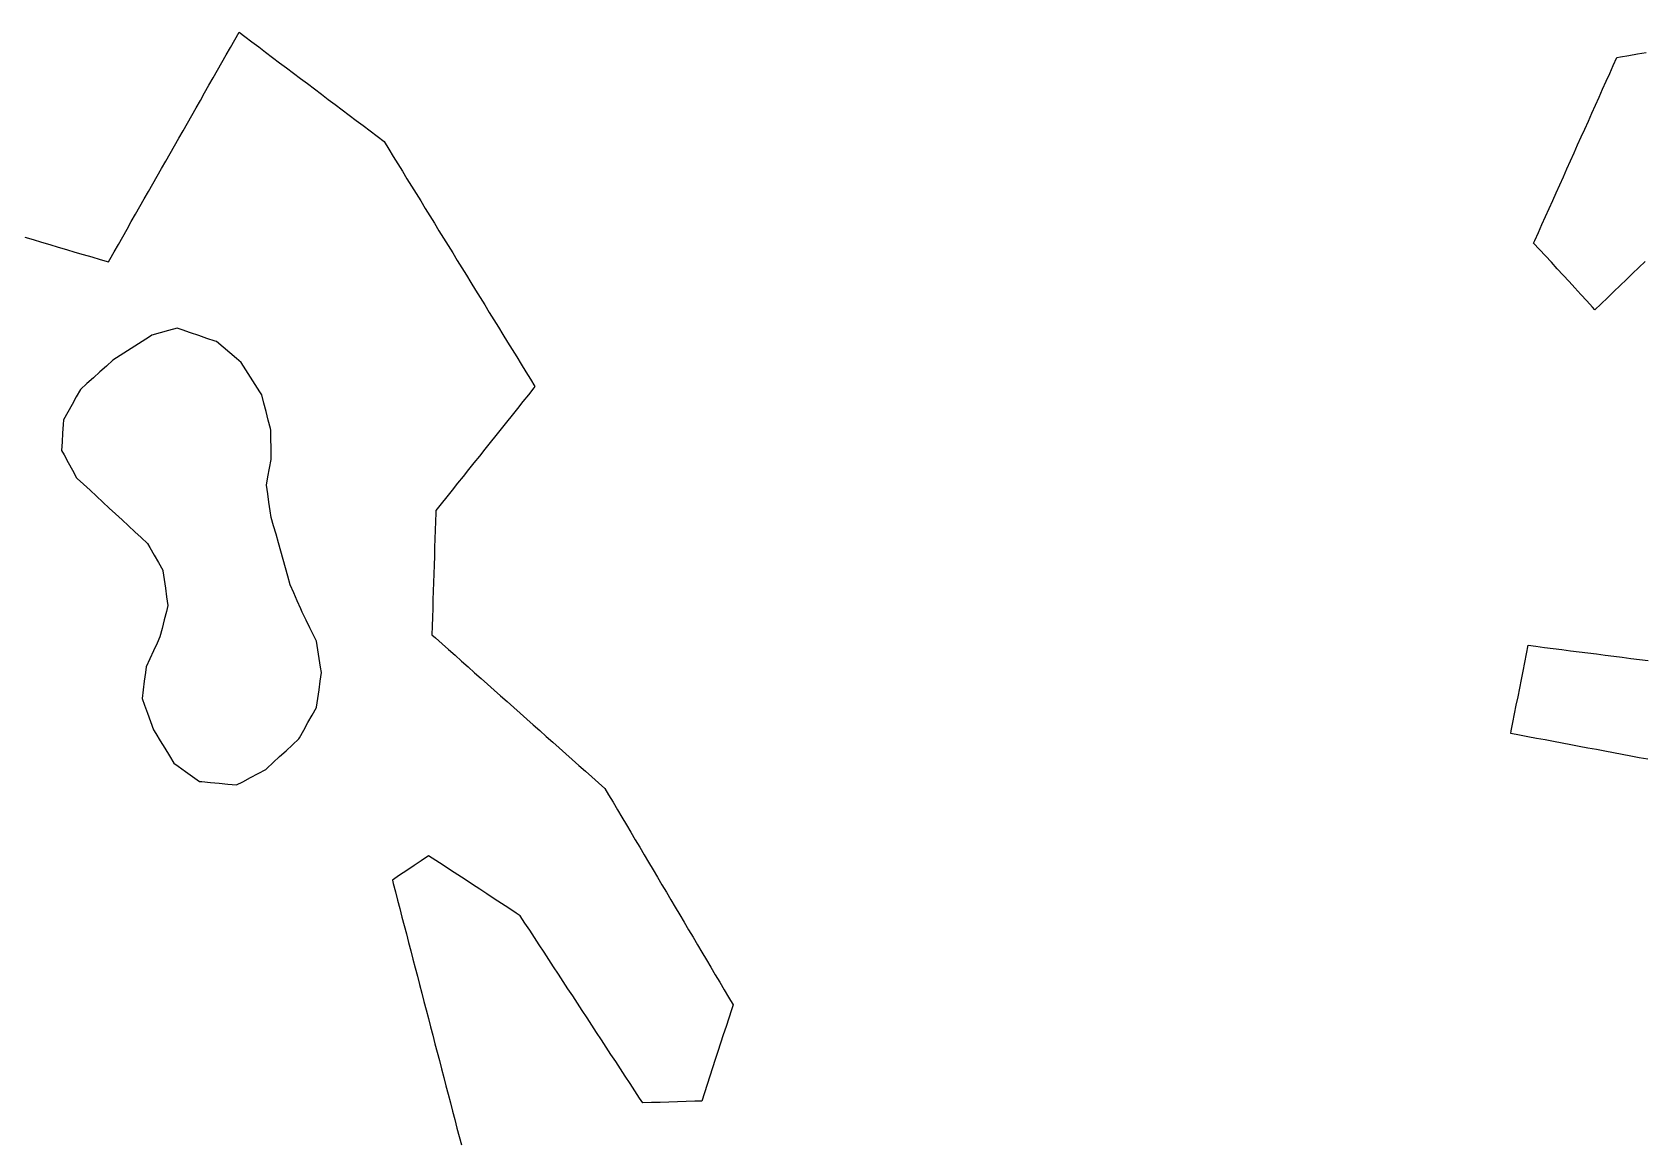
# Model space of a CAD drawing. Header units: millimetres. Extents: x 32 to 3054, y 42 to 5568.
# Drawn here: x 2184.4 to 2369.1, y 1575.6 to 1702.7 of the extents above; entities that cross this region are included whole.
import ezdxf

# ---------------------------------------------------------------- set-up
doc = ezdxf.new("R2010")
doc.units = ezdxf.units.MM
for name, color, linetype in [('ALL_ISLANDS', 7, 'Continuous'), ('OUTLINE_ISLAND_01', 7, 'Continuous'), ('OUTLINE_ISLAND_20', 7, 'Continuous')]:
    doc.layers.add(name, color=color, linetype=linetype)

msp = doc.modelspace()

# ---------------------------------------------------------------- linework, layer by layer
at = {"layer": 'ALL_ISLANDS'}
for points in [[(2183.5965, 1679.2026), (2184.555, 1678.9175), (2185.5135, 1678.6324), (2186.472, 1678.3473), (2187.4305, 1678.0622), (2188.389, 1677.7771), (2189.3474, 1677.4919), (2190.3059, 1677.2068), (2191.2644, 1676.9217), (2192.2229, 1676.6366), (2193.1814, 1676.3515), (2193.3386, 1676.6274), (2193.8334, 1677.4964), (2194.3283, 1678.3653), (2194.8232, 1679.2343), (2195.3181, 1680.1032), (2195.813, 1680.9722), (2196.3079, 1681.8411), (2196.8028, 1682.7101), (2197.2977, 1683.5791), (2197.7925, 1684.448), (2198.2874, 1685.317), (2198.7823, 1686.1859), (2199.2772, 1687.0549), (2199.7721, 1687.9238), (2200.267, 1688.7928), (2200.7619, 1689.6617), (2201.2568, 1690.5307), (2201.7517, 1691.3997), (2202.2465, 1692.2686), (2202.7414, 1693.1376), (2203.2363, 1694.0065), (2203.7312, 1694.8755), (2204.2261, 1695.7444), (2204.721, 1696.6134), (2205.2159, 1697.4824), (2205.7108, 1698.3513), (2206.2057, 1699.2203), (2206.7005, 1700.0892), (2207.1954, 1700.9582), (2207.6903, 1701.8271), (2208.1852, 1702.6961), (2208.8297, 1702.2107), (2209.6285, 1701.6091), (2210.4273, 1701.0075), (2211.2261, 1700.4059), (2212.0249, 1699.8043), (2212.8237, 1699.2027), (2213.6225, 1698.6011), (2214.4213, 1697.9995), (2215.2201, 1697.3979), (2216.0189, 1696.7963), (2216.8177, 1696.1947), (2217.6165, 1695.5931), (2218.4153, 1694.9915), (2219.2141, 1694.3899), (2220.0129, 1693.7884), (2220.8117, 1693.1868), (2221.6105, 1692.5852), (2222.4093, 1691.9836), (2223.2081, 1691.382), (2224.0069, 1690.7804), (2224.8058, 1690.1788), (2224.8208, 1690.1544), (2225.3452, 1689.3029), (2225.8696, 1688.4515), (2226.3941, 1687.6), (2226.9185, 1686.7486), (2227.4429, 1685.8971), (2227.9674, 1685.0457), (2228.4918, 1684.1942), (2229.0162, 1683.3428), (2229.5407, 1682.4913), (2230.0651, 1681.6399), (2230.5895, 1680.7884), (2231.114, 1679.937), (2231.6384, 1679.0855), (2232.1628, 1678.2341), (2232.6873, 1677.3826), (2233.2117, 1676.5312), (2233.7361, 1675.6797), (2234.2606, 1674.8283), (2234.785, 1673.9768), (2235.3094, 1673.1254), (2235.8339, 1672.2739), (2236.3583, 1671.4225), (2236.8828, 1670.571), (2237.4072, 1669.7196), (2237.9316, 1668.8681), (2238.4561, 1668.0167), (2238.9805, 1667.1652), (2239.5049, 1666.3137), (2240.0294, 1665.4623), (2240.5538, 1664.6108), (2241.0782, 1663.7594), (2241.6027, 1662.9079), (2242.1271, 1662.0565), (2242.0018, 1661.9), (2241.3768, 1661.1194), (2240.7517, 1660.3388), (2240.1267, 1659.5582), (2239.5017, 1658.7776), (2238.8767, 1657.997), (2238.2516, 1657.2164), (2237.6266, 1656.4358), (2237.0016, 1655.6552), (2236.3766, 1654.8746), (2235.7515, 1654.094), (2235.1265, 1653.3134), (2234.5015, 1652.5328), (2233.8765, 1651.7521), (2233.2514, 1650.9715), (2232.6264, 1650.1909), (2232.0014, 1649.4103), (2231.3764, 1648.6297), (2230.7513, 1647.8491), (2230.7433, 1647.5958), (2230.7115, 1646.5963), (2230.6798, 1645.5968), (2230.6481, 1644.5973), (2230.6163, 1643.5978), (2230.5846, 1642.5983), (2230.5528, 1641.5988), (2230.5211, 1640.5993), (2230.4893, 1639.5998), (2230.4576, 1638.6003), (2230.4259, 1637.6008), (2230.3941, 1636.6013), (2230.3624, 1635.6018), (2230.3306, 1634.6023), (2230.2989, 1633.6028), (2230.7129, 1633.235), (2231.4605, 1632.5708), (2232.208, 1631.9066), (2232.9556, 1631.2424), (2233.7032, 1630.5782), (2234.4507, 1629.914), (2235.1983, 1629.2498), (2235.9458, 1628.5856), (2236.6934, 1627.9214), (2237.4409, 1627.2572), (2238.1885, 1626.593), (2238.9361, 1625.9288), (2239.6836, 1625.2646), (2240.4312, 1624.6004), (2241.1787, 1623.9363), (2241.9263, 1623.2721), (2242.6739, 1622.6079), (2243.4214, 1621.9437), (2244.169, 1621.2795), (2244.9165, 1620.6153), (2245.6641, 1619.9511), (2246.4117, 1619.2869), (2247.1592, 1618.6227), (2247.9068, 1617.9585), (2248.6543, 1617.2943), (2249.4019, 1616.6301), (2250.1495, 1615.9659), (2250.5752, 1615.2479), (2251.0852, 1614.3877), (2251.5953, 1613.5276), (2252.1053, 1612.6674), (2252.6153, 1611.8072), (2253.1253, 1610.9471), (2253.6353, 1610.0869), (2254.1454, 1609.2268), (2254.6554, 1608.3666), (2255.1654, 1607.5064), (2255.6754, 1606.6463), (2256.1855, 1605.7861), (2256.6955, 1604.9259), (2257.2055, 1604.0658), (2257.7155, 1603.2056), (2258.2255, 1602.3455), (2258.7356, 1601.4853), (2259.2456, 1600.6251), (2259.7556, 1599.765), (2260.2656, 1598.9048), (2260.7757, 1598.0447), (2261.2857, 1597.1845), (2261.7957, 1596.3243), (2262.3057, 1595.4642), (2262.8157, 1594.604), (2263.3258, 1593.7438), (2263.8358, 1592.8837), (2264.3458, 1592.0235), (2264.8558, 1591.1634), (2264.6666, 1590.5823), (2264.3569, 1589.6315), (2264.0472, 1588.6806), (2263.7375, 1587.7298), (2263.4278, 1586.7789), (2263.1181, 1585.8281), (2262.8084, 1584.8773), (2262.4988, 1583.9264), (2262.1891, 1582.9756), (2261.8794, 1582.0247), (2261.5697, 1581.0739), (2261.26, 1580.1231), (2260.4833, 1580.1), (2259.4838, 1580.0702), (2258.4842, 1580.0405), (2257.4847, 1580.0107), (2256.4851, 1579.981), (2255.4856, 1579.9512), (2254.486, 1579.9215), (2254.1299, 1580.4653), (2253.5821, 1581.3019), (2253.0343, 1582.1385), (2252.4865, 1582.9751), (2251.9387, 1583.8117), (2251.3909, 1584.6483), (2250.8431, 1585.4849), (2250.2953, 1586.3215), (2249.7475, 1587.1581), (2249.1997, 1587.9947), (2248.6518, 1588.8313), (2248.104, 1589.6679), (2247.5562, 1590.5046), (2247.0084, 1591.3412), (2246.4606, 1592.1778), (2245.9128, 1593.0144), (2245.365, 1593.851), (2244.8172, 1594.6876), (2244.2694, 1595.5242), (2243.7216, 1596.3608), (2243.1738, 1597.1974), (2242.626, 1598.034), (2242.0782, 1598.8706), (2241.5304, 1599.7072), (2240.9826, 1600.5438), (2240.4348, 1601.3804), (2239.9647, 1601.6885), (2239.1282, 1602.2365), (2238.2918, 1602.7846), (2237.4553, 1603.3327), (2236.6189, 1603.8807), (2235.7825, 1604.4288), (2234.946, 1604.9769), (2234.1096, 1605.5249), (2233.2732, 1606.073), (2232.4367, 1606.621), (2231.6003, 1607.1691), (2230.7639, 1607.7172), (2229.9274, 1608.2652), (2229.9097, 1608.2533), (2229.0807, 1607.6939), (2228.2518, 1607.1346), (2227.4229, 1606.5753), (2226.5939, 1606.0159), (2225.765, 1605.4566), (2225.8592, 1605.0951), (2226.1114, 1604.1275), (2226.3636, 1603.1598), (2226.6158, 1602.1921), (2226.8681, 1601.2245), (2227.1203, 1600.2568), (2227.3725, 1599.2891), (2227.6247, 1598.3215), (2227.877, 1597.3538), (2228.1292, 1596.3861), (2228.3814, 1595.4184), (2228.6336, 1594.4508), (2228.8858, 1593.4831), (2229.1381, 1592.5154), (2229.3903, 1591.5478), (2229.6425, 1590.5801), (2229.8947, 1589.6124), (2230.147, 1588.6448), (2230.3992, 1587.6771), (2230.6514, 1586.7094), (2230.9036, 1585.7418), (2231.1558, 1584.7741), (2231.4081, 1583.8064), (2231.6603, 1582.8387), (2231.9125, 1581.8711), (2232.1647, 1580.9034), (2232.4169, 1579.9357), (2232.6692, 1578.9681), (2232.9214, 1578.0004), (2233.1736, 1577.0327), (2233.4258, 1576.0651), (2233.6781, 1575.0974)], [(2369.5108, 1676.416), (2368.7907, 1675.7221), (2368.0706, 1675.0282), (2367.3506, 1674.3343), (2366.6305, 1673.6404), (2365.9104, 1672.9465), (2365.1904, 1672.2526), (2364.4703, 1671.5587), (2363.7503, 1670.8648), (2363.4819, 1671.1567), (2362.8052, 1671.8929), (2362.1284, 1672.6291), (2361.4517, 1673.3654), (2360.7749, 1674.1016), (2360.0982, 1674.8378), (2359.4215, 1675.574), (2358.7447, 1676.3103), (2358.068, 1677.0465), (2357.3912, 1677.7827), (2356.7145, 1678.5189), (2356.8495, 1678.8199), (2357.2589, 1679.7322), (2357.6683, 1680.6446), (2358.0776, 1681.557), (2358.487, 1682.4694), (2358.8963, 1683.3817), (2359.3057, 1684.2941), (2359.7151, 1685.2065), (2360.1244, 1686.1188), (2360.5338, 1687.0312), (2360.9431, 1687.9436), (2361.3525, 1688.856), (2361.7619, 1689.7683), (2362.1712, 1690.6807), (2362.5806, 1691.5931), (2362.99, 1692.5055), (2363.3993, 1693.4178), (2363.8087, 1694.3302), (2364.218, 1695.2426), (2364.6274, 1696.1549), (2365.0368, 1697.0673), (2365.4461, 1697.9797), (2365.8555, 1698.8921), (2366.2648, 1699.8044), (2366.6672, 1699.873), (2367.653, 1700.041), (2368.6388, 1700.209), (2369.6246, 1700.3769)], [(2369.814, 1619.315), (2368.8313, 1619.5002), (2367.8486, 1619.6853), (2366.8659, 1619.8705), (2365.8832, 1620.0557), (2364.9005, 1620.2409), (2363.9178, 1620.426), (2362.9351, 1620.6112), (2361.9524, 1620.7964), (2360.9697, 1620.9816), (2359.987, 1621.1668), (2359.0043, 1621.3519), (2358.0216, 1621.5371), (2357.0389, 1621.7223), (2356.0562, 1621.9075), (2355.0735, 1622.0926), (2354.0908, 1622.2778), (2354.149, 1622.575), (2354.3415, 1623.5563), (2354.534, 1624.5375), (2354.7265, 1625.5188), (2354.919, 1626.5001), (2355.1115, 1627.4814), (2355.304, 1628.4627), (2355.4965, 1629.444), (2355.689, 1630.4253), (2355.8814, 1631.4066), (2356.0739, 1632.3879), (2356.9679, 1632.2749), (2357.96, 1632.1494), (2358.9521, 1632.0239), (2359.9441, 1631.8984), (2360.9362, 1631.7729), (2361.9283, 1631.6475), (2362.9204, 1631.522), (2363.9125, 1631.3965), (2364.9046, 1631.271), (2365.8967, 1631.1455), (2366.8888, 1631.02), (2367.8809, 1630.8945), (2368.873, 1630.7691), (2369.8651, 1630.6436)]]:
    msp.add_lwpolyline(points, dxfattribs=at)
msp.add_lwpolyline([(2201.0582, 1668.7663), (2200.0967, 1668.4916), (2199.1352, 1668.2169), (2198.1736, 1667.9421), (2197.8941, 1667.764), (2197.0507, 1667.2267), (2196.2074, 1666.6893), (2195.364, 1666.1519), (2194.5207, 1665.6145), (2193.6774, 1665.0772), (2192.9457, 1664.4126), (2192.2055, 1663.7402), (2191.4653, 1663.0678), (2190.7251, 1662.3954), (2189.9849, 1661.7231), (2189.5002, 1660.868), (2189.0071, 1659.998), (2188.514, 1659.128), (2188.0209, 1658.258), (2187.9897, 1657.7299), (2187.9309, 1656.7316), (2187.872, 1655.7333), (2187.8131, 1654.7351), (2188.0943, 1654.2218), (2188.5747, 1653.3448), (2189.0551, 1652.4678), (2189.5356, 1651.5907), (2189.6025, 1651.5289), (2190.337, 1650.8503), (2191.0716, 1650.1717), (2191.8061, 1649.4932), (2192.5406, 1648.8146), (2193.2752, 1648.136), (2194.0097, 1647.4575), (2194.7442, 1646.7789), (2195.4788, 1646.1003), (2196.2133, 1645.4217), (2196.9479, 1644.7432), (2197.6824, 1644.0646), (2197.9403, 1643.6129), (2198.4362, 1642.7444), (2198.932, 1641.876), (2199.4279, 1641.0076), (2199.4397, 1640.9251), (2199.5823, 1639.9353), (2199.7248, 1638.9455), (2199.8673, 1637.9557), (2200.0098, 1636.9659), (2199.8337, 1636.2725), (2199.5876, 1635.3032), (2199.3414, 1634.334), (2199.0953, 1633.3648), (2198.7648, 1632.6522), (2198.344, 1631.745), (2197.9232, 1630.8378), (2197.5024, 1629.9307), (2197.4201, 1629.2675), (2197.2968, 1628.2752), (2197.1736, 1627.2828), (2197.0503, 1626.2904), (2197.3298, 1625.5297), (2197.6746, 1624.591), (2198.0195, 1623.6524), (2198.3643, 1622.7137), (2198.6204, 1622.2909), (2199.1385, 1621.4356), (2199.6566, 1620.5802), (2200.1747, 1619.7249), (2200.6928, 1618.8696), (2201.1986, 1618.5127), (2202.0157, 1617.9362), (2202.8328, 1617.3598), (2203.6499, 1616.7833), (2203.9148, 1616.7581), (2204.9103, 1616.6638), (2205.9059, 1616.5694), (2206.9014, 1616.475), (2207.8969, 1616.3806), (2208.5887, 1616.7475), (2209.4722, 1617.2159), (2210.3557, 1617.6844), (2211.2392, 1618.1529), (2211.3611, 1618.2653), (2212.0963, 1618.9431), (2212.8315, 1619.6209), (2213.5667, 1620.2987), (2214.302, 1620.9766), (2215.0372, 1621.6544), (2215.1041, 1621.7744), (2215.5914, 1622.6476), (2216.0787, 1623.5209), (2216.5659, 1624.3941), (2217.0532, 1625.2674), (2217.0595, 1625.3108), (2217.2033, 1626.3005), (2217.3471, 1627.2901), (2217.4909, 1628.2797), (2217.6347, 1629.2693), (2217.5347, 1629.8972), (2217.3773, 1630.8847), (2217.2199, 1631.8723), (2217.0626, 1632.8598), (2216.7522, 1633.4863), (2216.3082, 1634.3823), (2215.8642, 1635.2783), (2215.4202, 1636.1744), (2215.2476, 1636.5693), (2214.8472, 1637.4856), (2214.4467, 1638.4019), (2214.0463, 1639.3182), (2214.0395, 1639.3423), (2213.7685, 1640.3048), (2213.4974, 1641.2674), (2213.2264, 1642.23), (2212.9553, 1643.1925), (2212.6843, 1644.1551), (2212.4132, 1645.1177), (2212.1422, 1646.0802), (2211.8711, 1647.0428), (2211.7564, 1647.8019), (2211.607, 1648.7907), (2211.4576, 1649.7795), (2211.3082, 1650.7682), (2211.4882, 1651.7258), (2211.673, 1652.7086), (2211.8578, 1653.6913), (2211.8535, 1654.0506), (2211.8416, 1655.0506), (2211.8296, 1656.0505), (2211.8177, 1657.0504), (2211.7679, 1657.2462), (2211.5215, 1658.2154), (2211.275, 1659.1845), (2211.0286, 1660.1537), (2210.7822, 1661.1229), (2210.5721, 1661.4545), (2210.0369, 1662.2992), (2209.5017, 1663.1439), (2208.9665, 1663.9886), (2208.4313, 1664.8334), (2207.8792, 1665.2935), (2207.111, 1665.9337), (2206.3428, 1666.574), (2205.5746, 1667.2142), (2205.4329, 1667.2628), (2204.4872, 1667.5879), (2203.5415, 1667.9129), (2202.5958, 1668.2379), (2201.6501, 1668.5629)], close=True, dxfattribs=at)
at = {"layer": 'OUTLINE_ISLAND_01'}
for points in [[(2183.5965, 1679.2026), (2184.555, 1678.9175), (2185.5135, 1678.6324), (2186.472, 1678.3473), (2187.4305, 1678.0622), (2188.389, 1677.7771), (2189.3474, 1677.4919), (2190.3059, 1677.2068), (2191.2644, 1676.9217), (2192.2229, 1676.6366), (2193.1814, 1676.3515), (2193.3386, 1676.6274), (2193.8334, 1677.4964), (2194.3283, 1678.3653), (2194.8232, 1679.2343), (2195.3181, 1680.1032), (2195.813, 1680.9722), (2196.3079, 1681.8411), (2196.8028, 1682.7101), (2197.2977, 1683.5791), (2197.7925, 1684.448), (2198.2874, 1685.317), (2198.7823, 1686.1859), (2199.2772, 1687.0549), (2199.7721, 1687.9238), (2200.267, 1688.7928), (2200.7619, 1689.6617), (2201.2568, 1690.5307), (2201.7517, 1691.3997), (2202.2465, 1692.2686), (2202.7414, 1693.1376), (2203.2363, 1694.0065), (2203.7312, 1694.8755), (2204.2261, 1695.7444), (2204.721, 1696.6134), (2205.2159, 1697.4824), (2205.7108, 1698.3513), (2206.2057, 1699.2203), (2206.7005, 1700.0892), (2207.1954, 1700.9582), (2207.6903, 1701.8271), (2208.1852, 1702.6961), (2208.8297, 1702.2107), (2209.6285, 1701.6091), (2210.4273, 1701.0075), (2211.2261, 1700.4059), (2212.0249, 1699.8043), (2212.8237, 1699.2027), (2213.6225, 1698.6011), (2214.4213, 1697.9995), (2215.2201, 1697.3979), (2216.0189, 1696.7963), (2216.8177, 1696.1947), (2217.6165, 1695.5931), (2218.4153, 1694.9915), (2219.2141, 1694.3899), (2220.0129, 1693.7884), (2220.8117, 1693.1868), (2221.6105, 1692.5852), (2222.4093, 1691.9836), (2223.2081, 1691.382), (2224.0069, 1690.7804), (2224.8058, 1690.1788), (2224.8208, 1690.1544), (2225.3452, 1689.3029), (2225.8696, 1688.4515), (2226.3941, 1687.6), (2226.9185, 1686.7486), (2227.4429, 1685.8971), (2227.9674, 1685.0457), (2228.4918, 1684.1942), (2229.0162, 1683.3428), (2229.5407, 1682.4913), (2230.0651, 1681.6399), (2230.5895, 1680.7884), (2231.114, 1679.937), (2231.6384, 1679.0855), (2232.1628, 1678.2341), (2232.6873, 1677.3826), (2233.2117, 1676.5312), (2233.7361, 1675.6797), (2234.2606, 1674.8283), (2234.785, 1673.9768), (2235.3094, 1673.1254), (2235.8339, 1672.2739), (2236.3583, 1671.4225), (2236.8828, 1670.571), (2237.4072, 1669.7196), (2237.9316, 1668.8681), (2238.4561, 1668.0167), (2238.9805, 1667.1652), (2239.5049, 1666.3137), (2240.0294, 1665.4623), (2240.5538, 1664.6108), (2241.0782, 1663.7594), (2241.6027, 1662.9079), (2242.1271, 1662.0565), (2242.0018, 1661.9), (2241.3768, 1661.1194), (2240.7517, 1660.3388), (2240.1267, 1659.5582), (2239.5017, 1658.7776), (2238.8767, 1657.997), (2238.2516, 1657.2164), (2237.6266, 1656.4358), (2237.0016, 1655.6552), (2236.3766, 1654.8746), (2235.7515, 1654.094), (2235.1265, 1653.3134), (2234.5015, 1652.5328), (2233.8765, 1651.7521), (2233.2514, 1650.9715), (2232.6264, 1650.1909), (2232.0014, 1649.4103), (2231.3764, 1648.6297), (2230.7513, 1647.8491), (2230.7433, 1647.5958), (2230.7115, 1646.5963), (2230.6798, 1645.5968), (2230.6481, 1644.5973), (2230.6163, 1643.5978), (2230.5846, 1642.5983), (2230.5528, 1641.5988), (2230.5211, 1640.5993), (2230.4893, 1639.5998), (2230.4576, 1638.6003), (2230.4259, 1637.6008), (2230.3941, 1636.6013), (2230.3624, 1635.6018), (2230.3306, 1634.6023), (2230.2989, 1633.6028), (2230.7129, 1633.235), (2231.4605, 1632.5708), (2232.208, 1631.9066), (2232.9556, 1631.2424), (2233.7032, 1630.5782), (2234.4507, 1629.914), (2235.1983, 1629.2498), (2235.9458, 1628.5856), (2236.6934, 1627.9214), (2237.4409, 1627.2572), (2238.1885, 1626.593), (2238.9361, 1625.9288), (2239.6836, 1625.2646), (2240.4312, 1624.6004), (2241.1787, 1623.9363), (2241.9263, 1623.2721), (2242.6739, 1622.6079), (2243.4214, 1621.9437), (2244.169, 1621.2795), (2244.9165, 1620.6153), (2245.6641, 1619.9511), (2246.4117, 1619.2869), (2247.1592, 1618.6227), (2247.9068, 1617.9585), (2248.6543, 1617.2943), (2249.4019, 1616.6301), (2250.1495, 1615.9659), (2250.5752, 1615.2479), (2251.0852, 1614.3877), (2251.5953, 1613.5276), (2252.1053, 1612.6674), (2252.6153, 1611.8072), (2253.1253, 1610.9471), (2253.6353, 1610.0869), (2254.1454, 1609.2268), (2254.6554, 1608.3666), (2255.1654, 1607.5064), (2255.6754, 1606.6463), (2256.1855, 1605.7861), (2256.6955, 1604.9259), (2257.2055, 1604.0658), (2257.7155, 1603.2056), (2258.2255, 1602.3455), (2258.7356, 1601.4853), (2259.2456, 1600.6251), (2259.7556, 1599.765), (2260.2656, 1598.9048), (2260.7757, 1598.0447), (2261.2857, 1597.1845), (2261.7957, 1596.3243), (2262.3057, 1595.4642), (2262.8157, 1594.604), (2263.3258, 1593.7438), (2263.8358, 1592.8837), (2264.3458, 1592.0235), (2264.8558, 1591.1634), (2264.6666, 1590.5823), (2264.3569, 1589.6315), (2264.0472, 1588.6806), (2263.7375, 1587.7298), (2263.4278, 1586.7789), (2263.1181, 1585.8281), (2262.8084, 1584.8773), (2262.4988, 1583.9264), (2262.1891, 1582.9756), (2261.8794, 1582.0247), (2261.5697, 1581.0739), (2261.26, 1580.1231), (2260.4833, 1580.1), (2259.4838, 1580.0702), (2258.4842, 1580.0405), (2257.4847, 1580.0107), (2256.4851, 1579.981), (2255.4856, 1579.9512), (2254.486, 1579.9215), (2254.1299, 1580.4653), (2253.5821, 1581.3019), (2253.0343, 1582.1385), (2252.4865, 1582.9751), (2251.9387, 1583.8117), (2251.3909, 1584.6483), (2250.8431, 1585.4849), (2250.2953, 1586.3215), (2249.7475, 1587.1581), (2249.1997, 1587.9947), (2248.6518, 1588.8313), (2248.104, 1589.6679), (2247.5562, 1590.5046), (2247.0084, 1591.3412), (2246.4606, 1592.1778), (2245.9128, 1593.0144), (2245.365, 1593.851), (2244.8172, 1594.6876), (2244.2694, 1595.5242), (2243.7216, 1596.3608), (2243.1738, 1597.1974), (2242.626, 1598.034), (2242.0782, 1598.8706), (2241.5304, 1599.7072), (2240.9826, 1600.5438), (2240.4348, 1601.3804), (2239.9647, 1601.6885), (2239.1282, 1602.2365), (2238.2918, 1602.7846), (2237.4553, 1603.3327), (2236.6189, 1603.8807), (2235.7825, 1604.4288), (2234.946, 1604.9769), (2234.1096, 1605.5249), (2233.2732, 1606.073), (2232.4367, 1606.621), (2231.6003, 1607.1691), (2230.7639, 1607.7172), (2229.9274, 1608.2652), (2229.9097, 1608.2533), (2229.0807, 1607.6939), (2228.2518, 1607.1346), (2227.4229, 1606.5753), (2226.5939, 1606.0159), (2225.765, 1605.4566), (2225.8592, 1605.0951), (2226.1114, 1604.1275), (2226.3636, 1603.1598), (2226.6158, 1602.1921), (2226.8681, 1601.2245), (2227.1203, 1600.2568), (2227.3725, 1599.2891), (2227.6247, 1598.3215), (2227.877, 1597.3538), (2228.1292, 1596.3861), (2228.3814, 1595.4184), (2228.6336, 1594.4508), (2228.8858, 1593.4831), (2229.1381, 1592.5154), (2229.3903, 1591.5478), (2229.6425, 1590.5801), (2229.8947, 1589.6124), (2230.147, 1588.6448), (2230.3992, 1587.6771), (2230.6514, 1586.7094), (2230.9036, 1585.7418), (2231.1558, 1584.7741), (2231.4081, 1583.8064), (2231.6603, 1582.8387), (2231.9125, 1581.8711), (2232.1647, 1580.9034), (2232.4169, 1579.9357), (2232.6692, 1578.9681), (2232.9214, 1578.0004), (2233.1736, 1577.0327), (2233.4258, 1576.0651), (2233.6781, 1575.0974)], [(2369.5108, 1676.416), (2368.7907, 1675.7221), (2368.0706, 1675.0282), (2367.3506, 1674.3343), (2366.6305, 1673.6404), (2365.9104, 1672.9465), (2365.1904, 1672.2526), (2364.4703, 1671.5587), (2363.7503, 1670.8648), (2363.4819, 1671.1567), (2362.8052, 1671.8929), (2362.1284, 1672.6291), (2361.4517, 1673.3654), (2360.7749, 1674.1016), (2360.0982, 1674.8378), (2359.4215, 1675.574), (2358.7447, 1676.3103), (2358.068, 1677.0465), (2357.3912, 1677.7827), (2356.7145, 1678.5189), (2356.8495, 1678.8199), (2357.2589, 1679.7322), (2357.6683, 1680.6446), (2358.0776, 1681.557), (2358.487, 1682.4694), (2358.8963, 1683.3817), (2359.3057, 1684.2941), (2359.7151, 1685.2065), (2360.1244, 1686.1188), (2360.5338, 1687.0312), (2360.9431, 1687.9436), (2361.3525, 1688.856), (2361.7619, 1689.7683), (2362.1712, 1690.6807), (2362.5806, 1691.5931), (2362.99, 1692.5055), (2363.3993, 1693.4178), (2363.8087, 1694.3302), (2364.218, 1695.2426), (2364.6274, 1696.1549), (2365.0368, 1697.0673), (2365.4461, 1697.9797), (2365.8555, 1698.8921), (2366.2648, 1699.8044), (2366.6672, 1699.873), (2367.653, 1700.041), (2368.6388, 1700.209), (2369.6246, 1700.3769)], [(2369.814, 1619.315), (2368.8313, 1619.5002), (2367.8486, 1619.6853), (2366.8659, 1619.8705), (2365.8832, 1620.0557), (2364.9005, 1620.2409), (2363.9178, 1620.426), (2362.9351, 1620.6112), (2361.9524, 1620.7964), (2360.9697, 1620.9816), (2359.987, 1621.1668), (2359.0043, 1621.3519), (2358.0216, 1621.5371), (2357.0389, 1621.7223), (2356.0562, 1621.9075), (2355.0735, 1622.0926), (2354.0908, 1622.2778), (2354.149, 1622.575), (2354.3415, 1623.5563), (2354.534, 1624.5375), (2354.7265, 1625.5188), (2354.919, 1626.5001), (2355.1115, 1627.4814), (2355.304, 1628.4627), (2355.4965, 1629.444), (2355.689, 1630.4253), (2355.8814, 1631.4066), (2356.0739, 1632.3879), (2356.9679, 1632.2749), (2357.96, 1632.1494), (2358.9521, 1632.0239), (2359.9441, 1631.8984), (2360.9362, 1631.7729), (2361.9283, 1631.6475), (2362.9204, 1631.522), (2363.9125, 1631.3965), (2364.9046, 1631.271), (2365.8967, 1631.1455), (2366.8888, 1631.02), (2367.8809, 1630.8945), (2368.873, 1630.7691), (2369.8651, 1630.6436)]]:
    msp.add_lwpolyline(points, dxfattribs=at)
at = {"layer": 'OUTLINE_ISLAND_20'}
msp.add_lwpolyline([(2201.0582, 1668.7663), (2200.0967, 1668.4916), (2199.1352, 1668.2169), (2198.1736, 1667.9421), (2197.8941, 1667.764), (2197.0507, 1667.2267), (2196.2074, 1666.6893), (2195.364, 1666.1519), (2194.5207, 1665.6145), (2193.6774, 1665.0772), (2192.9457, 1664.4126), (2192.2055, 1663.7402), (2191.4653, 1663.0678), (2190.7251, 1662.3954), (2189.9849, 1661.7231), (2189.5002, 1660.868), (2189.0071, 1659.998), (2188.514, 1659.128), (2188.0209, 1658.258), (2187.9897, 1657.7299), (2187.9309, 1656.7316), (2187.872, 1655.7333), (2187.8131, 1654.7351), (2188.0943, 1654.2218), (2188.5747, 1653.3448), (2189.0551, 1652.4678), (2189.5356, 1651.5907), (2189.6025, 1651.5289), (2190.337, 1650.8503), (2191.0716, 1650.1717), (2191.8061, 1649.4932), (2192.5406, 1648.8146), (2193.2752, 1648.136), (2194.0097, 1647.4575), (2194.7442, 1646.7789), (2195.4788, 1646.1003), (2196.2133, 1645.4217), (2196.9479, 1644.7432), (2197.6824, 1644.0646), (2197.9403, 1643.6129), (2198.4362, 1642.7444), (2198.932, 1641.876), (2199.4279, 1641.0076), (2199.4397, 1640.9251), (2199.5823, 1639.9353), (2199.7248, 1638.9455), (2199.8673, 1637.9557), (2200.0098, 1636.9659), (2199.8337, 1636.2725), (2199.5876, 1635.3032), (2199.3414, 1634.334), (2199.0953, 1633.3648), (2198.7648, 1632.6522), (2198.344, 1631.745), (2197.9232, 1630.8378), (2197.5024, 1629.9307), (2197.4201, 1629.2675), (2197.2968, 1628.2752), (2197.1736, 1627.2828), (2197.0503, 1626.2904), (2197.3298, 1625.5297), (2197.6746, 1624.591), (2198.0195, 1623.6524), (2198.3643, 1622.7137), (2198.6204, 1622.2909), (2199.1385, 1621.4356), (2199.6566, 1620.5802), (2200.1747, 1619.7249), (2200.6928, 1618.8696), (2201.1986, 1618.5127), (2202.0157, 1617.9362), (2202.8328, 1617.3598), (2203.6499, 1616.7833), (2203.9148, 1616.7581), (2204.9103, 1616.6638), (2205.9059, 1616.5694), (2206.9014, 1616.475), (2207.8969, 1616.3806), (2208.5887, 1616.7475), (2209.4722, 1617.2159), (2210.3557, 1617.6844), (2211.2392, 1618.1529), (2211.3611, 1618.2653), (2212.0963, 1618.9431), (2212.8315, 1619.6209), (2213.5667, 1620.2987), (2214.302, 1620.9766), (2215.0372, 1621.6544), (2215.1041, 1621.7744), (2215.5914, 1622.6476), (2216.0787, 1623.5209), (2216.5659, 1624.3941), (2217.0532, 1625.2674), (2217.0595, 1625.3108), (2217.2033, 1626.3005), (2217.3471, 1627.2901), (2217.4909, 1628.2797), (2217.6347, 1629.2693), (2217.5347, 1629.8972), (2217.3773, 1630.8847), (2217.2199, 1631.8723), (2217.0626, 1632.8598), (2216.7522, 1633.4863), (2216.3082, 1634.3823), (2215.8642, 1635.2783), (2215.4202, 1636.1744), (2215.2476, 1636.5693), (2214.8472, 1637.4856), (2214.4467, 1638.4019), (2214.0463, 1639.3182), (2214.0395, 1639.3423), (2213.7685, 1640.3048), (2213.4974, 1641.2674), (2213.2264, 1642.23), (2212.9553, 1643.1925), (2212.6843, 1644.1551), (2212.4132, 1645.1177), (2212.1422, 1646.0802), (2211.8711, 1647.0428), (2211.7564, 1647.8019), (2211.607, 1648.7907), (2211.4576, 1649.7795), (2211.3082, 1650.7682), (2211.4882, 1651.7258), (2211.673, 1652.7086), (2211.8578, 1653.6913), (2211.8535, 1654.0506), (2211.8416, 1655.0506), (2211.8296, 1656.0505), (2211.8177, 1657.0504), (2211.7679, 1657.2462), (2211.5215, 1658.2154), (2211.275, 1659.1845), (2211.0286, 1660.1537), (2210.7822, 1661.1229), (2210.5721, 1661.4545), (2210.0369, 1662.2992), (2209.5017, 1663.1439), (2208.9665, 1663.9886), (2208.4313, 1664.8334), (2207.8792, 1665.2935), (2207.111, 1665.9337), (2206.3428, 1666.574), (2205.5746, 1667.2142), (2205.4329, 1667.2628), (2204.4872, 1667.5879), (2203.5415, 1667.9129), (2202.5958, 1668.2379), (2201.6501, 1668.5629)], close=True, dxfattribs=at)

doc.saveas('drawing.dxf')
